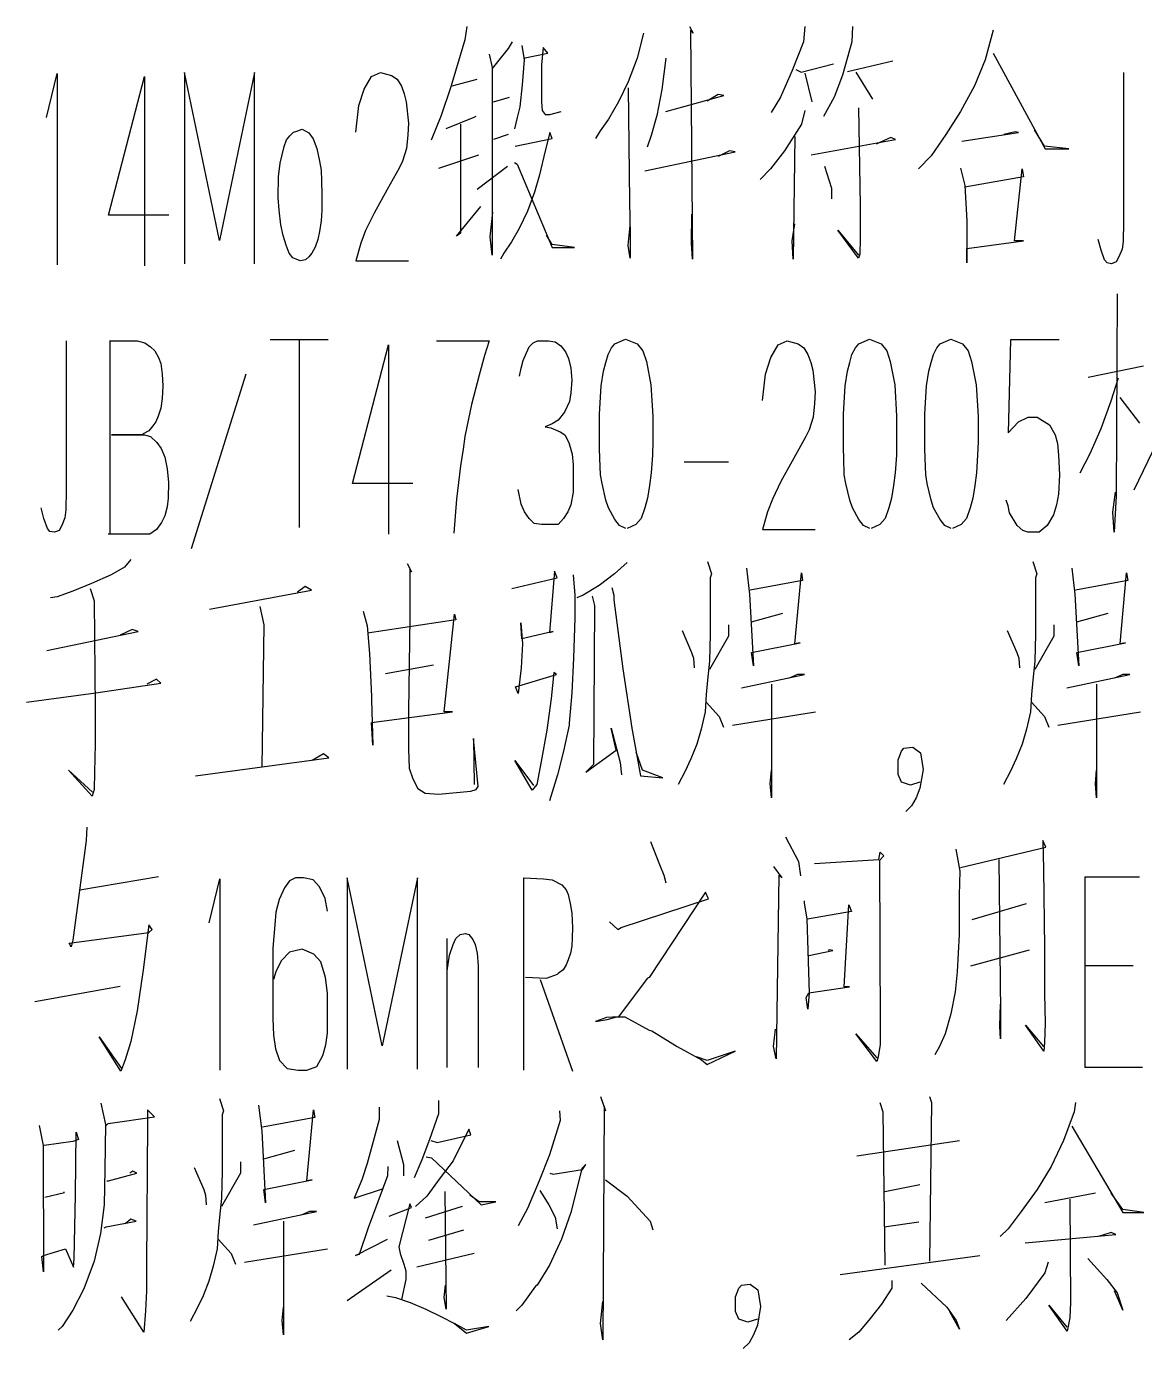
# Model space of a CAD drawing. Extents: x 0 to 2376, y 0 to 3364.
# Drawn here: x 1683.6 to 1775.2, y 3142.1 to 3250.4 of the extents above; entities that cross this region are included whole.
import ezdxf

# ---------------------------------------------------------------- set-up
doc = ezdxf.new("R2010")
doc.units = 0
doc.header["$MEASUREMENT"] = 0
doc.layers.add('6', color=7, linetype='Continuous')
doc.layers.add('8', color=7, linetype='Continuous')

# ---------------------------------------------------------------- blocks, each defined once
blk = doc.blocks.new('BLKENT139')
at = {"layer": '8', "color": 2, "linetype": 'Continuous'}
for p, q in [((1719.66, 3250.4), (1719.5, 3249.3)), ((1737.91, 3250.4), (1738.22, 3249.85)), ((1738.22, 3249.85), (1738.01, 3250.09)), ((1738.01, 3250.09), (1738.17, 3231.34)), ((1747.37, 3250.4), (1747.27, 3249.15)), ((1751.29, 3250.4), (1751.24, 3249.15)), ((1762.8, 3250.09), (1762.17, 3247.66)), ((1719.5, 3249.3), (1718.35, 3245.46)), ((1723.37, 3249.15), (1723.06, 3248.6)), ((1724.16, 3248.83), (1724.37, 3247.66)), ((1734.14, 3249.85), (1733.62, 3247.81)), ((1747.27, 3249.15), (1746.33, 3246.79)), ((1751.24, 3249.15), (1750.46, 3246.4)), ((1721.49, 3248.13), (1721.75, 3247.03)), ((1723.06, 3248.6), (1721.75, 3246.95)), ((1724.31, 3247.81), (1726.3, 3248.21)), ((1725.93, 3248.68), (1725.78, 3247.26)), ((1726.3, 3248.21), (1725.93, 3248.68)), ((1733.62, 3247.81), (1732.89, 3245.85)), ((1735.97, 3247.81), (1735.66, 3245.22)), ((1762.8, 3248.21), (1767.08, 3240.36)), ((1721.75, 3247.03), (1721.75, 3231.66)), ((1724.37, 3247.66), (1724.21, 3245.62)), ((1725.78, 3247.26), (1725.78, 3244.21)), ((1746.33, 3246.79), (1745.39, 3244.6)), ((1746.64, 3246.87), (1747.06, 3246.64)), ((1747.06, 3246.64), (1749.73, 3247.34)), ((1750.88, 3246.72), (1754.59, 3247.58)), ((1762.17, 3247.66), (1761.28, 3245.54)), ((1685.2, 3242.95), (1686.09, 3246.55)), ((1686.09, 3246.55), (1686.09, 3230.87)), ((1690.3, 3234.95), (1693.23, 3246.31)), ((1693.23, 3246.31), (1693.23, 3230.79)), ((1699.4, 3232.87), (1696.52, 3246.63)), ((1696.52, 3246.63), (1696.52, 3230.95)), ((1702.27, 3246.63), (1699.4, 3232.87)), ((1702.27, 3230.95), (1702.27, 3246.63)), ((1711.24, 3245.27), (1711.84, 3246.31)), ((1711.84, 3246.31), (1712.6, 3246.63)), ((1712.6, 3246.63), (1713.49, 3246.39)), ((1713.49, 3246.39), (1713.96, 3246.07)), ((1713.96, 3246.07), (1714.3, 3245.51)), ((1718.46, 3245.54), (1720.5, 3246.09)), ((1724.21, 3245.62), (1724, 3243.81)), ((1732.89, 3245.85), (1732.1, 3244.21)), ((1747.37, 3246.56), (1747.95, 3244.21)), ((1750.46, 3246.4), (1749.78, 3244.6)), ((1751.56, 3246.64), (1752.91, 3244.44)), ((1773.49, 3246.63), (1773.49, 3234.39)), ((1710.82, 3243.91), (1711.24, 3245.27)), ((1714.3, 3245.51), (1714.54, 3244.87)), ((1714.54, 3244.87), (1714.69, 3244.23)), ((1718.35, 3245.46), (1717.57, 3243.11)), ((1721.86, 3244.21), (1723.16, 3244.6)), ((1732.89, 3245.38), (1732.99, 3236.05)), ((1735.66, 3245.22), (1735.24, 3243.11)), ((1735.97, 3243.42), (1740.73, 3244.75)), ((1740.26, 3244.83), (1739.37, 3244.28)), ((1740.73, 3244.75), (1740.26, 3244.83)), ((1745.39, 3244.6), (1744.6, 3243.34)), ((1749.78, 3244.6), (1748.89, 3243.03)), ((1761.28, 3245.54), (1760.13, 3243.42)), ((1710.56, 3241.75), (1710.82, 3243.91)), ((1714.69, 3244.23), (1714.88, 3242.47)), ((1724, 3243.81), (1723.79, 3242.95)), ((1725.78, 3244.21), (1725.83, 3243.5)), ((1725.83, 3243.5), (1726.09, 3243.19)), ((1726.46, 3243.19), (1727.4, 3243.42)), ((1732.1, 3244.21), (1731.27, 3242.79)), ((1747.37, 3243.5), (1747.11, 3242.4)), ((1751.76, 3243.73), (1751.92, 3235.73)), ((1760.13, 3243.42), (1758.93, 3241.54)), ((1714.88, 3242.47), (1714.82, 3241.51)), ((1717.57, 3243.11), (1716.73, 3241.07)), ((1720.23, 3242.95), (1717.93, 3242.01)), ((1719.14, 3242.4), (1719.14, 3233.46)), ((1720.39, 3243.03), (1720.23, 3242.95)), ((1723.79, 3242.95), (1723.58, 3242.01)), ((1726.09, 3243.19), (1726.46, 3243.19)), ((1731.27, 3242.79), (1730.59, 3241.85)), ((1735.24, 3243.11), (1734.77, 3241.46)), ((1747.11, 3242.4), (1745.7, 3240.21)), ((1704.89, 3241.11), (1705.15, 3241.43)), ((1705.15, 3241.43), (1705.46, 3241.75)), ((1705.46, 3241.75), (1705.73, 3241.83)), ((1705.73, 3241.83), (1706.17, 3241.99)), ((1706.17, 3241.99), (1706.72, 3241.67)), ((1706.72, 3241.67), (1707.08, 3241.19)), ((1714.82, 3241.51), (1714.72, 3240.39)), ((1723.06, 3241.54), (1721.86, 3241.15)), ((1726.46, 3241.7), (1726.09, 3240.21)), ((1726.67, 3241.22), (1726.46, 3241.7)), ((1730.59, 3241.85), (1730.22, 3241.22)), ((1734.77, 3241.46), (1734.46, 3240.52)), ((1746.54, 3241.38), (1746.43, 3231.34)), ((1754.43, 3241.3), (1753.23, 3240.75)), ((1754.8, 3241.15), (1754.43, 3241.3)), ((1758.93, 3241.54), (1757.73, 3239.81)), ((1760.24, 3240.99), (1764.89, 3241.7)), ((1764.63, 3241.77), (1763.69, 3241.54)), ((1764.89, 3241.7), (1764.63, 3241.77)), ((1767.03, 3240.6), (1766.2, 3241.93)), ((1704.37, 3239.19), (1704.68, 3240.55)), ((1704.68, 3240.55), (1704.89, 3241.11)), ((1707.08, 3241.19), (1707.37, 3240.39)), ((1707.37, 3240.39), (1707.58, 3239.35)), ((1714.72, 3240.39), (1714.4, 3239.35)), ((1723.63, 3240.6), (1726.67, 3241.22)), ((1726.09, 3240.21), (1725.62, 3238.24)), ((1741.2, 3240.21), (1740.26, 3239.73)), ((1741.67, 3240.13), (1741.2, 3240.21)), ((1745.7, 3240.21), (1744.55, 3238.72)), ((1747.9, 3239.89), (1754.8, 3241.15)), ((1769.02, 3240.36), (1767.03, 3240.6)), ((1767.08, 3240.36), (1769.02, 3240.36)), ((1704.23, 3238.07), (1704.37, 3239.19)), ((1707.58, 3239.35), (1707.71, 3238.63)), ((1714.4, 3239.35), (1714.12, 3238.79)), ((1717.36, 3238.79), (1720.65, 3239.89)), ((1723.58, 3239.26), (1723.79, 3239.11)), ((1723.79, 3239.11), (1726.67, 3232.28)), ((1734.25, 3238.56), (1741.67, 3240.13)), ((1757.73, 3239.81), (1756.68, 3238.72)), ((1704.21, 3236.39), (1704.23, 3238.07)), ((1707.71, 3238.63), (1707.76, 3237.75)), ((1714.12, 3238.79), (1713.12, 3237.03)), ((1720.5, 3237.07), (1723.01, 3238.95)), ((1725.62, 3238.24), (1725.2, 3236.83)), ((1744.55, 3238.72), (1743.71, 3237.85)), ((1748.99, 3238.95), (1749.57, 3237.15)), ((1760.13, 3238.79), (1760.5, 3237.38)), ((1765.31, 3238.09), (1760.5, 3237.22)), ((1764.57, 3232.83), (1765.2, 3238.72)), ((1765.2, 3238.72), (1765.31, 3238.09)), ((1707.76, 3237.75), (1707.79, 3236.63)), ((1713.12, 3237.03), (1712.08, 3235.11)), ((1749.57, 3237.15), (1749.57, 3236.28)), ((1760.5, 3237.38), (1760.65, 3234.48)), ((1704.29, 3235.35), (1704.21, 3236.39)), ((1707.79, 3236.63), (1707.79, 3235.35)), ((1725.2, 3236.83), (1724.63, 3235.26)), ((1732.99, 3236.05), (1733.05, 3233.3)), ((1695.24, 3234.95), (1690.3, 3234.95)), ((1704.42, 3234.15), (1704.29, 3235.35)), ((1707.79, 3235.35), (1707.71, 3234.47)), ((1712.08, 3235.11), (1711.37, 3233.67)), ((1718.82, 3233.22), (1720.81, 3235.66)), ((1721.59, 3233.15), (1721.8, 3235.19)), ((1724.63, 3235.26), (1723.95, 3233.85)), ((1738.07, 3232.68), (1738.12, 3235.03)), ((1751.92, 3235.73), (1751.92, 3232.99)), ((1704.6, 3233.27), (1704.42, 3234.15)), ((1707.71, 3234.47), (1707.58, 3233.59)), ((1711.37, 3233.67), (1710.98, 3232.63)), ((1723.95, 3233.85), (1723.32, 3232.75)), ((1732.89, 3232.44), (1733.05, 3234.09)), ((1746.33, 3232.83), (1746.54, 3234.24)), ((1751.76, 3231.42), (1750.09, 3233.7)), ((1750.09, 3233.7), (1751.76, 3231.66)), ((1760.65, 3234.48), (1760.65, 3231.03)), ((1773.49, 3234.39), (1773.46, 3232.79)), ((1704.84, 3232.47), (1704.6, 3233.27)), ((1707.45, 3232.95), (1707.24, 3232.31)), ((1707.58, 3233.59), (1707.45, 3232.95)), ((1710.98, 3232.63), (1710.56, 3231.19)), ((1719.14, 3233.46), (1718.82, 3233.22)), ((1721.75, 3231.66), (1721.59, 3233.15)), ((1723.32, 3232.75), (1722.69, 3231.81)), ((1726.67, 3232.52), (1726.2, 3233.3)), ((1733.05, 3233.3), (1733.05, 3231.42)), ((1738.17, 3231.34), (1738.07, 3232.68)), ((1746.43, 3231.34), (1746.33, 3232.83)), ((1751.92, 3232.99), (1751.87, 3231.73)), ((1760.65, 3232.21), (1765.31, 3232.83)), ((1765.31, 3232.83), (1764.57, 3232.83)), ((1771.66, 3232.07), (1771.42, 3232.95)), ((1773.46, 3232.79), (1773.39, 3232.15)), ((1705.1, 3231.83), (1704.84, 3232.47)), ((1705.41, 3231.43), (1705.1, 3231.83)), ((1706.72, 3231.51), (1706.43, 3231.27)), ((1706.95, 3231.83), (1706.72, 3231.51)), ((1707.24, 3232.31), (1706.95, 3231.83)), ((1722.69, 3231.81), (1722.43, 3231.34)), ((1728.5, 3232.28), (1726.67, 3232.52)), ((1726.67, 3232.28), (1728.5, 3232.28)), ((1733.05, 3231.42), (1732.89, 3232.44)), ((1751.87, 3231.73), (1751.76, 3231.42)), ((1760.65, 3231.03), (1760.65, 3232.21)), ((1771.95, 3231.27), (1771.66, 3232.07)), ((1773.12, 3231.51), (1772.91, 3231.11)), ((1773.39, 3232.15), (1773.12, 3231.51)), ((1706.01, 3231.19), (1705.41, 3231.43)), ((1706.43, 3231.27), (1706.04, 3231.19)), ((1710.56, 3231.19), (1714.88, 3231.19)), ((1772.16, 3231.03), (1771.95, 3231.27)), ((1772.52, 3230.95), (1772.16, 3231.03)), ((1772.91, 3231.11), (1772.52, 3230.95)), ((1772.99, 3228.48), (1772.89, 3211.93)), ((1686.82, 3224.63), (1686.82, 3212.39)), ((1690.38, 3224.63), (1692.65, 3224.63)), ((1690.43, 3208.79), (1690.43, 3224.63)), ((1692.65, 3224.63), (1693.26, 3224.47)), ((1693.26, 3224.47), (1693.73, 3224.15)), ((1693.73, 3224.15), (1694.09, 3223.83)), ((1708.31, 3224.71), (1703.53, 3224.71)), ((1705.91, 3224.71), (1705.91, 3209.35)), ((1710.3, 3212.95), (1713.23, 3224.31)), ((1713.23, 3224.31), (1713.23, 3208.79)), ((1717.18, 3224.63), (1721.49, 3224.63)), ((1721.49, 3224.63), (1721.12, 3223.43)), ((1724.55, 3223.67), (1724.78, 3224.15)), ((1724.78, 3224.15), (1725.1, 3224.47)), ((1725.1, 3224.47), (1725.46, 3224.63)), ((1725.46, 3224.63), (1726.35, 3224.63)), ((1726.35, 3224.63), (1726.9, 3224.55)), ((1726.9, 3224.55), (1727.37, 3224.23)), ((1727.37, 3224.23), (1727.74, 3223.75)), ((1731.24, 3223.51), (1731.53, 3224.07)), ((1731.53, 3224.07), (1731.79, 3224.39)), ((1731.79, 3224.39), (1732.68, 3224.79)), ((1732.68, 3224.79), (1733.62, 3224.39)), ((1733.62, 3224.39), (1734.09, 3223.83)), ((1744.58, 3223.27), (1745.18, 3224.31)), ((1745.18, 3224.31), (1745.93, 3224.63)), ((1745.93, 3224.63), (1746.82, 3224.39)), ((1746.82, 3224.39), (1747.29, 3224.07)), ((1747.29, 3224.07), (1747.63, 3223.51)), ((1751.24, 3223.51), (1751.53, 3224.07)), ((1751.53, 3224.07), (1751.79, 3224.39)), ((1751.79, 3224.39), (1752.68, 3224.79)), ((1752.68, 3224.79), (1753.62, 3224.39)), ((1753.62, 3224.39), (1754.09, 3223.83)), ((1757.91, 3223.51), (1758.2, 3224.07)), ((1758.2, 3224.07), (1758.46, 3224.39)), ((1758.46, 3224.39), (1759.35, 3224.79)), ((1759.35, 3224.79), (1760.29, 3224.39)), ((1760.29, 3224.39), (1760.76, 3223.83)), ((1764.24, 3224.71), (1764.03, 3217.11)), ((1768.21, 3224.71), (1764.24, 3224.71)), ((1694.09, 3223.83), (1694.38, 3223.27)), ((1694.38, 3223.27), (1694.59, 3222.79)), ((1721.12, 3223.43), (1720.68, 3221.83)), ((1724.13, 3222.39), (1724.29, 3223.03)), ((1724.29, 3223.03), (1724.55, 3223.67)), ((1727.74, 3223.75), (1728, 3223.19)), ((1728, 3223.19), (1728.18, 3222.39)), ((1730.88, 3222.15), (1731.06, 3222.87)), ((1731.06, 3222.87), (1731.24, 3223.51)), ((1734.09, 3223.83), (1734.38, 3222.95)), ((1734.38, 3222.95), (1734.75, 3221.03)), ((1744.16, 3221.91), (1744.58, 3223.27)), ((1747.63, 3223.51), (1747.87, 3222.87)), ((1747.87, 3222.87), (1748.03, 3222.23)), ((1750.88, 3222.15), (1751.06, 3222.87)), ((1751.06, 3222.87), (1751.24, 3223.51)), ((1754.09, 3223.83), (1754.38, 3222.95)), ((1754.38, 3222.95), (1754.74, 3221.03)), ((1757.54, 3222.15), (1757.73, 3222.87)), ((1757.73, 3222.87), (1757.91, 3223.51)), ((1760.76, 3223.83), (1761.05, 3222.95)), ((1761.05, 3222.95), (1761.41, 3221.03)), ((1694.59, 3222.79), (1694.69, 3221.91)), ((1694.69, 3221.91), (1694.75, 3220.95)), ((1701.54, 3221.91), (1697.07, 3207.59)), ((1720.68, 3221.83), (1720.05, 3219.43)), ((1723.97, 3221.75), (1724.13, 3222.39)), ((1728.18, 3222.39), (1728.26, 3221.43)), ((1730.69, 3220.95), (1730.88, 3222.15)), ((1743.9, 3219.75), (1744.16, 3221.91)), ((1748.03, 3222.23), (1748.21, 3220.47)), ((1750.69, 3220.95), (1750.88, 3222.15)), ((1757.36, 3220.95), (1757.54, 3222.15)), ((1770.59, 3221.66), (1775.14, 3222.6)), ((1694.75, 3220.95), (1694.69, 3219.91)), ((1728.26, 3221.43), (1728.18, 3220.39)), ((1730.54, 3218.63), (1730.69, 3220.95)), ((1734.75, 3221.03), (1734.9, 3218.47)), ((1750.54, 3218.63), (1750.69, 3220.95)), ((1754.74, 3221.03), (1754.9, 3218.47)), ((1757.2, 3218.63), (1757.36, 3220.95)), ((1761.41, 3221.03), (1761.57, 3218.47)), ((1773.05, 3221.58), (1772.47, 3219.7)), ((1694.69, 3219.91), (1694.59, 3219.11)), ((1728.08, 3219.67), (1727.66, 3218.79)), ((1728.18, 3220.39), (1728.08, 3219.67)), ((1748.21, 3220.47), (1748.16, 3219.51)), ((1772.47, 3219.7), (1771.63, 3217.42)), ((1773.2, 3220.01), (1774.82, 3217.89)), ((1694.59, 3219.11), (1694.35, 3218.47)), ((1720.05, 3219.43), (1719.66, 3217.59)), ((1727.66, 3218.79), (1727.14, 3218.15)), ((1730.54, 3215.83), (1730.54, 3218.63)), ((1748.16, 3219.51), (1748.05, 3218.39)), ((1750.54, 3215.83), (1750.54, 3218.63)), ((1757.2, 3215.83), (1757.2, 3218.63)), ((1693.91, 3217.67), (1693.6, 3217.27)), ((1694.17, 3217.99), (1693.91, 3217.67)), ((1694.35, 3218.47), (1694.17, 3217.99)), ((1719.66, 3217.59), (1719.5, 3216.79)), ((1726.67, 3217.83), (1726.09, 3217.59)), ((1726.09, 3217.59), (1726.56, 3217.51)), ((1726.56, 3217.51), (1727.32, 3217.19)), ((1727.14, 3218.15), (1726.67, 3217.83)), ((1734.9, 3218.47), (1734.9, 3216.39)), ((1748.05, 3218.39), (1747.74, 3217.35)), ((1754.9, 3218.47), (1754.9, 3216.39)), ((1761.57, 3218.47), (1761.57, 3216.39)), ((1764.03, 3217.11), (1764.89, 3217.99)), ((1764.89, 3217.99), (1765.67, 3218.39)), ((1765.67, 3218.39), (1766.43, 3218.39)), ((1766.43, 3218.39), (1767.42, 3217.75)), ((1767.42, 3217.75), (1767.9, 3216.95)), ((1771.63, 3217.42), (1770.74, 3215.38)), ((1693.05, 3216.95), (1690.54, 3216.95)), ((1690.54, 3216.95), (1693.23, 3216.95)), ((1693.12, 3217.03), (1693.05, 3216.95)), ((1693.6, 3217.27), (1693.12, 3217.03)), ((1693.23, 3216.95), (1693.73, 3216.79)), ((1693.73, 3216.79), (1694.25, 3216.31)), ((1719.5, 3216.79), (1719.37, 3215.75)), ((1727.32, 3217.19), (1727.69, 3216.95)), ((1727.69, 3216.95), (1728.03, 3216.31)), ((1734.9, 3216.39), (1734.88, 3215.27)), ((1747.45, 3216.79), (1746.46, 3215.03)), ((1747.74, 3217.35), (1747.45, 3216.79)), ((1754.9, 3216.39), (1754.88, 3215.27)), ((1761.57, 3216.39), (1761.54, 3215.27)), ((1767.9, 3216.95), (1768.08, 3216.23)), ((1776.6, 3217.11), (1774.35, 3212.4)), ((1694.25, 3216.31), (1694.61, 3215.83)), ((1694.61, 3215.83), (1694.9, 3215.11)), ((1719.37, 3215.75), (1719.14, 3214.39)), ((1728.03, 3216.31), (1728.31, 3215.35)), ((1728.31, 3215.35), (1728.39, 3214.47)), ((1730.56, 3215.03), (1730.54, 3215.83)), ((1734.88, 3215.27), (1734.77, 3213.83)), ((1750.56, 3215.03), (1750.54, 3215.83)), ((1754.88, 3215.27), (1754.77, 3213.83)), ((1757.23, 3215.03), (1757.2, 3215.83)), ((1761.54, 3215.27), (1761.44, 3213.83)), ((1768.08, 3216.23), (1768.18, 3215.27)), ((1768.18, 3215.27), (1768.24, 3213.67)), ((1770.74, 3215.38), (1769.91, 3213.81)), ((1694.9, 3215.11), (1695.11, 3214.15)), ((1719.14, 3214.39), (1718.98, 3213.03)), ((1728.39, 3214.47), (1728.39, 3212.95)), ((1730.61, 3213.67), (1730.56, 3215.03)), ((1741.12, 3214.71), (1737.49, 3214.71)), ((1746.46, 3215.03), (1745.41, 3213.11)), ((1750.61, 3213.67), (1750.56, 3215.03)), ((1757.28, 3213.67), (1757.23, 3215.03)), ((1695.11, 3214.15), (1695.22, 3213.03)), ((1730.75, 3212.95), (1730.61, 3213.67)), ((1734.77, 3213.83), (1734.64, 3212.79)), ((1745.41, 3213.11), (1744.71, 3211.67)), ((1750.74, 3212.95), (1750.61, 3213.67)), ((1754.77, 3213.83), (1754.64, 3212.79)), ((1757.41, 3212.95), (1757.28, 3213.67)), ((1761.44, 3213.83), (1761.31, 3212.79)), ((1768.24, 3213.67), (1768.16, 3212.07)), ((1686.82, 3212.39), (1686.8, 3210.79)), ((1695.22, 3213.03), (1695.19, 3211.75)), ((1715.24, 3212.95), (1710.3, 3212.95)), ((1718.98, 3213.03), (1718.82, 3211.67)), ((1724.13, 3211.27), (1723.87, 3212.47)), ((1728.37, 3212.23), (1728.18, 3211.19)), ((1728.39, 3212.95), (1728.37, 3212.23)), ((1731.06, 3211.59), (1730.75, 3212.95)), ((1734.64, 3212.79), (1734.48, 3211.75)), ((1751.06, 3211.59), (1750.74, 3212.95)), ((1754.64, 3212.79), (1754.48, 3211.75)), ((1757.73, 3211.59), (1757.41, 3212.95)), ((1761.31, 3212.79), (1761.15, 3211.75)), ((1768.16, 3212.07), (1768, 3211.19)), ((1772.63, 3210.6), (1772.84, 3212.24)), ((1684.99, 3210.07), (1684.76, 3210.95)), ((1695.09, 3211.03), (1694.9, 3210.31)), ((1695.19, 3211.75), (1695.09, 3211.03)), ((1718.82, 3211.67), (1718.61, 3208.87)), ((1724.39, 3210.63), (1724.13, 3211.27)), ((1728.18, 3211.19), (1727.95, 3210.63)), ((1731.27, 3210.95), (1731.06, 3211.59)), ((1731.79, 3209.99), (1731.27, 3210.95)), ((1734.27, 3210.95), (1733.96, 3210.07)), ((1734.48, 3211.75), (1734.27, 3210.95)), ((1744.71, 3211.67), (1744.31, 3210.63)), ((1751.27, 3210.95), (1751.06, 3211.59)), ((1751.79, 3209.99), (1751.27, 3210.95)), ((1754.27, 3210.95), (1753.96, 3210.07)), ((1754.48, 3211.75), (1754.27, 3210.95)), ((1757.93, 3210.95), (1757.73, 3211.59)), ((1758.46, 3209.99), (1757.93, 3210.95)), ((1760.94, 3210.95), (1760.63, 3210.07)), ((1761.15, 3211.75), (1760.94, 3210.95)), ((1764.03, 3211.11), (1763.87, 3211.59)), ((1764.16, 3210.55), (1764.03, 3211.11)), ((1768, 3211.19), (1767.76, 3210.39)), ((1772.89, 3211.93), (1772.73, 3208.95)), ((1685.28, 3209.27), (1684.99, 3210.07)), ((1686.72, 3210.15), (1686.46, 3209.51)), ((1686.8, 3210.79), (1686.72, 3210.15)), ((1694.9, 3210.31), (1694.64, 3209.75)), ((1724.78, 3210.07), (1724.39, 3210.63)), ((1725.18, 3209.67), (1724.78, 3210.07)), ((1727.58, 3210.07), (1727.14, 3209.59)), ((1727.95, 3210.63), (1727.58, 3210.07)), ((1732.18, 3209.51), (1731.79, 3209.99)), ((1733.96, 3210.07), (1733.52, 3209.59)), ((1744.31, 3210.63), (1743.9, 3209.19)), ((1752.18, 3209.51), (1751.79, 3209.99)), ((1753.96, 3210.07), (1753.52, 3209.59)), ((1758.85, 3209.51), (1758.46, 3209.99)), ((1760.63, 3210.07), (1760.18, 3209.59)), ((1764.78, 3209.51), (1764.16, 3210.55)), ((1767.76, 3210.39), (1767.24, 3209.51)), ((1772.73, 3208.95), (1772.63, 3210.6)), ((1685.49, 3209.03), (1685.28, 3209.27)), ((1685.86, 3208.95), (1685.49, 3209.03)), ((1686.25, 3209.11), (1685.86, 3208.95)), ((1686.46, 3209.51), (1686.25, 3209.11)), ((1693.67, 3208.79), (1690.27, 3208.79)), ((1694.22, 3209.19), (1693.67, 3208.79)), ((1694.64, 3209.75), (1694.22, 3209.19)), ((1725.78, 3209.59), (1725.18, 3209.67)), ((1727.14, 3209.59), (1725.78, 3209.59)), ((1732.71, 3209.27), (1732.18, 3209.51)), ((1733.52, 3209.59), (1732.81, 3209.27)), ((1743.9, 3209.19), (1748.21, 3209.19)), ((1752.71, 3209.27), (1752.18, 3209.51)), ((1753.52, 3209.59), (1752.81, 3209.27)), ((1759.37, 3209.27), (1758.85, 3209.51)), ((1760.18, 3209.59), (1759.48, 3209.27)), ((1765.25, 3209.11), (1764.78, 3209.51)), ((1765.65, 3208.95), (1765.25, 3209.11)), ((1766.59, 3208.95), (1765.65, 3208.95)), ((1767.24, 3209.51), (1766.59, 3208.95)), ((1692.13, 3206.72), (1691.61, 3206.09)), ((1691.61, 3206.09), (1690.51, 3205.46)), ((1714.77, 3206.4), (1715.14, 3205.7)), ((1715.14, 3205.7), (1714.98, 3205.93)), ((1714.98, 3205.93), (1714.98, 3201.93)), ((1726.85, 3205.77), (1726.43, 3200.75)), ((1727.06, 3205.22), (1726.85, 3205.77)), ((1731.77, 3205.54), (1730.51, 3204.6)), ((1732.81, 3206.48), (1731.77, 3205.54)), ((1739.4, 3206.56), (1739.71, 3205.54)), ((1739.71, 3205.54), (1739.61, 3205.22)), ((1742.59, 3206.01), (1742.85, 3203.89)), ((1746.56, 3199.81), (1747.09, 3205.62)), ((1747.09, 3205.62), (1747.19, 3204.99)), ((1766.07, 3206.56), (1766.38, 3205.54)), ((1766.38, 3205.54), (1766.28, 3205.22)), ((1769.26, 3206.01), (1769.52, 3203.89)), ((1773.23, 3199.81), (1773.75, 3205.62)), ((1773.75, 3205.62), (1773.86, 3204.99)), ((1688.89, 3204.75), (1687.37, 3204.13)), ((1690.51, 3205.46), (1688.89, 3204.75)), ((1706.41, 3204.52), (1705.78, 3204.05)), ((1706.93, 3204.21), (1706.41, 3204.52)), ((1723.35, 3204.36), (1727.06, 3205.22)), ((1728.37, 3205.46), (1728.52, 3203.81)), ((1730.51, 3204.6), (1729.2, 3203.81)), ((1731.56, 3204.44), (1731.71, 3203.81)), ((1739.61, 3205.22), (1739.61, 3200.6)), ((1747.19, 3204.99), (1742.9, 3204.21)), ((1766.28, 3205.22), (1766.28, 3200.6)), ((1773.86, 3204.99), (1769.57, 3204.21)), ((1686.07, 3203.66), (1685.54, 3203.58)), ((1687.37, 3204.13), (1686.07, 3203.66)), ((1688.78, 3204.36), (1689.1, 3203.34)), ((1689.1, 3203.34), (1689.2, 3194.48)), ((1698.56, 3202.64), (1706.93, 3204.21)), ((1728.52, 3203.81), (1728.52, 3201.93)), ((1729.2, 3203.81), (1728.68, 3203.58)), ((1729.94, 3203.73), (1730.14, 3202.95)), ((1731.71, 3203.81), (1731.71, 3203.42)), ((1731.71, 3203.42), (1732.44, 3197.77)), ((1742.85, 3203.89), (1743.16, 3198.01)), ((1769.52, 3203.89), (1769.83, 3198.01)), ((1702.69, 3202.87), (1703.01, 3201.38)), ((1711.16, 3202.48), (1711.48, 3201.3)), ((1717.8, 3194.24), (1718.64, 3202.24)), ((1718.64, 3202.24), (1718.75, 3201.77)), ((1730.14, 3202.95), (1730.04, 3189.93)), ((1743.01, 3201.62), (1745.57, 3202.32)), ((1769.67, 3201.62), (1772.24, 3202.32)), ((1703.01, 3201.38), (1702.85, 3189.7)), ((1711.48, 3201.3), (1711.69, 3199.03)), ((1718.75, 3201.77), (1711.53, 3200.68)), ((1714.98, 3201.93), (1714.88, 3194.32)), ((1724.18, 3200.21), (1724.08, 3201.54)), ((1724.08, 3201.54), (1724.24, 3199.81)), ((1728.52, 3201.93), (1728.42, 3198.64)), ((1741.12, 3201.38), (1741.12, 3200.44)), ((1767.79, 3201.38), (1767.79, 3200.44)), ((1685.23, 3199.26), (1692.71, 3200.83)), ((1692.24, 3200.99), (1691.24, 3200.52)), ((1692.71, 3200.83), (1692.24, 3200.99)), ((1726.75, 3200.83), (1724.18, 3200.21)), ((1726.43, 3200.75), (1726.75, 3200.83)), ((1737.31, 3200.91), (1738.09, 3199.11)), ((1739.61, 3200.6), (1739.56, 3198.4)), ((1741.12, 3200.44), (1739.56, 3197.7)), ((1763.97, 3200.91), (1764.76, 3199.11)), ((1766.28, 3200.6), (1766.22, 3198.4)), ((1767.79, 3200.44), (1766.22, 3197.7)), ((1711.69, 3199.03), (1711.84, 3195.5)), ((1724.24, 3199.81), (1724.13, 3197.85)), ((1738.09, 3199.11), (1738.25, 3198.64)), ((1743.01, 3199.11), (1746.98, 3199.89)), ((1743.16, 3198.01), (1743.01, 3199.11)), ((1746.98, 3199.89), (1746.56, 3199.81)), ((1764.76, 3199.11), (1764.92, 3198.64)), ((1769.67, 3199.11), (1773.65, 3199.89)), ((1769.83, 3198.01), (1769.67, 3199.11)), ((1773.65, 3199.89), (1773.23, 3199.81)), ((1712.99, 3197.38), (1716.92, 3198.09)), ((1728.42, 3198.64), (1728.26, 3195.81)), ((1738.25, 3198.64), (1738.3, 3197.85)), ((1739.56, 3198.4), (1739.4, 3196.83)), ((1764.92, 3198.64), (1764.97, 3197.85)), ((1766.22, 3198.4), (1766.07, 3196.83)), ((1694.22, 3196.91), (1693.44, 3196.52)), ((1694.59, 3196.6), (1694.22, 3196.91)), ((1723.66, 3196.28), (1727.01, 3197.3)), ((1724.13, 3197.85), (1723.87, 3195.73)), ((1726.8, 3197.46), (1726.59, 3195.34)), ((1727.01, 3197.3), (1726.8, 3197.46)), ((1732.44, 3197.77), (1733.18, 3192.91)), ((1739.4, 3196.83), (1739.29, 3195.66)), ((1742.17, 3196.21), (1747.35, 3197.3)), ((1746.77, 3197.3), (1746.09, 3196.99)), ((1747.35, 3197.3), (1746.77, 3197.3)), ((1766.07, 3196.83), (1765.96, 3195.66)), ((1768.84, 3196.21), (1774.01, 3197.3)), ((1773.44, 3197.3), (1772.76, 3196.99)), ((1774.01, 3197.3), (1773.44, 3197.3)), ((1683.56, 3195.03), (1689.26, 3195.81)), ((1689.26, 3195.81), (1694.59, 3196.6)), ((1723.87, 3195.73), (1723.66, 3196.28)), ((1728.26, 3195.81), (1728.05, 3193.3)), ((1744.63, 3196.52), (1744.63, 3187.19)), ((1771.29, 3196.52), (1771.29, 3187.19)), ((1711.84, 3195.5), (1711.84, 3195.19)), ((1711.84, 3195.19), (1711.95, 3191.5)), ((1726.59, 3195.34), (1726.22, 3192.75)), ((1739.29, 3195.66), (1739.19, 3194.24)), ((1739.29, 3195.03), (1740.34, 3193.85)), ((1765.96, 3195.66), (1765.86, 3194.24)), ((1765.96, 3195.03), (1767.01, 3193.85)), ((1689.2, 3194.48), (1689.2, 3191.58)), ((1711.84, 3193.38), (1718.48, 3194.24)), ((1714.88, 3194.32), (1714.88, 3191.19)), ((1718.48, 3194.24), (1717.8, 3194.24)), ((1739.19, 3194.24), (1738.88, 3192.83)), ((1740.34, 3193.85), (1740.71, 3192.99)), ((1741.44, 3193.15), (1748.24, 3194.24)), ((1765.86, 3194.24), (1765.54, 3192.83)), ((1767.01, 3193.85), (1767.37, 3192.99)), ((1768.11, 3193.15), (1774.9, 3194.24)), ((1711.95, 3191.5), (1711.84, 3193.38)), ((1726.22, 3192.75), (1725.75, 3190.17)), ((1728.05, 3193.15), (1727.58, 3191.03)), ((1728.05, 3193.3), (1728.05, 3193.15)), ((1731.92, 3191.11), (1731.5, 3192.91)), ((1731.5, 3192.91), (1732.24, 3190.09)), ((1733.18, 3192.91), (1733.91, 3188.99)), ((1738.88, 3192.83), (1738.51, 3191.58)), ((1765.54, 3192.83), (1765.18, 3191.58)), ((1689.2, 3191.58), (1689.15, 3189.3)), ((1720.58, 3188.13), (1720.21, 3192.05)), ((1720.21, 3192.05), (1720.26, 3188.28)), ((1738.51, 3191.58), (1738.04, 3190.4)), ((1765.18, 3191.58), (1764.71, 3190.4)), ((1697.41, 3188.99), (1708.34, 3190.48)), ((1707.92, 3190.79), (1706.98, 3190.24)), ((1708.34, 3190.48), (1707.92, 3190.79)), ((1714.88, 3191.19), (1714.93, 3189.62)), ((1727.58, 3191.03), (1727.11, 3189.07)), ((1729.41, 3189.3), (1731.92, 3191.11)), ((1734.07, 3189.46), (1733.54, 3190.95)), ((1738.04, 3190.4), (1737.57, 3189.38)), ((1755.03, 3190.31), (1755.29, 3191.03)), ((1755.29, 3191.03), (1755.5, 3191.27)), ((1755.5, 3191.27), (1756.24, 3191.35)), ((1756.24, 3191.35), (1756.86, 3190.87)), ((1756.86, 3190.87), (1757.07, 3189.51)), ((1764.71, 3190.4), (1764.24, 3189.38)), ((1688.94, 3187.34), (1687.01, 3189.46)), ((1687.01, 3189.46), (1688.99, 3187.66)), ((1689.15, 3189.3), (1689.1, 3187.89)), ((1714.93, 3189.62), (1715.24, 3188.75)), ((1725.02, 3187.81), (1723.61, 3190.24)), ((1723.61, 3190.24), (1725.12, 3188.21)), ((1725.75, 3190.17), (1725.39, 3188.28)), ((1730.04, 3189.93), (1729.41, 3189.3)), ((1732.24, 3190.09), (1732.34, 3189.07)), ((1735.74, 3188.83), (1734.07, 3189.46)), ((1737.57, 3189.38), (1736.99, 3188.28)), ((1744.52, 3188.36), (1744.63, 3189.46)), ((1755.03, 3189.11), (1755.03, 3190.31)), ((1757.07, 3189.51), (1756.81, 3187.99)), ((1764.24, 3189.38), (1763.66, 3188.28)), ((1771.19, 3188.36), (1771.29, 3189.46)), ((1715.24, 3188.75), (1715.66, 3187.97)), ((1725.39, 3188.28), (1725.02, 3187.81)), ((1727.11, 3189.07), (1726.43, 3186.95)), ((1733.91, 3188.99), (1735.74, 3188.83)), ((1744.63, 3187.19), (1744.52, 3188.36)), ((1755.29, 3188.47), (1755.03, 3189.11)), ((1756.03, 3188.23), (1755.29, 3188.47)), ((1756.81, 3188.47), (1756.03, 3188.23)), ((1771.29, 3187.19), (1771.19, 3188.36)), ((1689.1, 3187.89), (1688.94, 3187.34)), ((1715.66, 3187.97), (1716.24, 3187.58)), ((1716.24, 3187.58), (1717.33, 3187.5)), ((1717.33, 3187.5), (1720, 3187.73)), ((1720, 3187.73), (1720.42, 3187.89)), ((1720.42, 3187.89), (1720.58, 3188.13)), ((1756.5, 3187.19), (1756.13, 3186.55)), ((1756.81, 3187.99), (1756.5, 3187.19)), ((1756.13, 3186.55), (1755.66, 3186.07)), ((1688.52, 3184.79), (1688.47, 3183.7)), ((1745.8, 3184.01), (1746.85, 3181.97)), ((1688.47, 3183.7), (1687.37, 3175.54)), ((1734.72, 3183.62), (1735.45, 3181.73)), ((1753.44, 3182.13), (1753.54, 3182.75)), ((1753.54, 3182.75), (1753.86, 3182.44)), ((1759.76, 3182.99), (1760.08, 3181.19)), ((1760.13, 3181.5), (1767.14, 3183.15)), ((1767.14, 3183.15), (1766.88, 3183.7)), ((1766.88, 3183.7), (1766.93, 3181.34)), ((1735.45, 3181.73), (1735.82, 3180.87)), ((1746.85, 3181.97), (1747.01, 3180.79)), ((1748.16, 3181.81), (1753.44, 3182.13)), ((1753.86, 3182.44), (1753.49, 3182.05)), ((1753.49, 3182.05), (1753.54, 3168.32)), ((1763.27, 3182.13), (1763.42, 3169.66)), ((1694.38, 3180.72), (1687.95, 3179.62)), ((1705.62, 3180.63), (1705.12, 3180.39)), ((1706.27, 3180.63), (1705.62, 3180.63)), ((1707.06, 3180.47), (1706.27, 3180.63)), ((1712.73, 3166.87), (1709.86, 3180.63)), ((1709.86, 3180.63), (1709.86, 3164.95)), ((1715.61, 3180.63), (1712.73, 3166.87)), ((1715.61, 3164.95), (1715.61, 3180.63)), ((1724.34, 3164.87), (1724.34, 3180.63)), ((1724.34, 3180.63), (1725.96, 3180.55)), ((1735.82, 3180.87), (1735.97, 3180.24)), ((1744.81, 3181.58), (1745.49, 3180.64)), ((1745.23, 3180.87), (1745.02, 3165.81)), ((1745.49, 3180.64), (1745.23, 3180.87)), ((1760.08, 3181.19), (1760.03, 3179.22)), ((1766.93, 3181.34), (1767.03, 3174.91)), ((1770.33, 3180.71), (1774.82, 3180.71)), ((1770.35, 3165.11), (1770.35, 3180.71)), ((1698.54, 3176.95), (1699.42, 3180.55)), ((1699.42, 3180.55), (1699.42, 3164.87)), ((1704.71, 3179.83), (1704.29, 3178.87)), ((1705.12, 3180.39), (1704.71, 3179.83)), ((1707.58, 3179.91), (1707.06, 3180.47)), ((1708.05, 3178.95), (1707.58, 3179.91)), ((1725.96, 3180.55), (1726.67, 3180.47)), ((1726.67, 3180.47), (1727.45, 3180.07)), ((1727.45, 3180.07), (1727.82, 3179.67)), ((1727.82, 3179.67), (1727.97, 3179.27)), ((1704.29, 3178.87), (1704, 3177.83)), ((1708.24, 3177.91), (1708.05, 3178.95)), ((1727.97, 3179.27), (1728.13, 3178.55)), ((1728.13, 3178.55), (1728.26, 3177.75)), ((1732.31, 3176.56), (1739.48, 3178.91)), ((1739.22, 3179.46), (1734.61, 3172.48)), ((1739.48, 3178.91), (1739.22, 3179.46)), ((1747.32, 3178.75), (1747.32, 3178.6)), ((1747.32, 3178.6), (1747.53, 3177.26)), ((1750.61, 3171.7), (1750.98, 3178.44)), ((1750.98, 3178.44), (1751.19, 3177.89)), ((1760.03, 3179.22), (1760.03, 3176.01)), ((1765.52, 3178.52), (1761.07, 3177.19)), ((1704, 3177.83), (1703.92, 3176.79)), ((1728.26, 3177.75), (1728.34, 3176.55)), ((1751.19, 3177.89), (1747.58, 3177.26)), ((1693.59, 3176.79), (1693.12, 3173.11)), ((1693.86, 3176.4), (1693.59, 3176.79)), ((1693.59, 3176.17), (1693.86, 3176.4)), ((1703.92, 3176.79), (1703.76, 3174.87)), ((1728.34, 3176.55), (1728.31, 3175.75)), ((1731.37, 3177.03), (1732.05, 3176.4)), ((1732.05, 3176.4), (1732.31, 3176.56)), ((1747.53, 3177.26), (1747.74, 3171.22)), ((1687.06, 3175.3), (1693.59, 3176.17)), ((1687.22, 3174.99), (1687.06, 3175.3)), ((1687.37, 3175.54), (1687.22, 3174.99)), ((1718.04, 3165.11), (1718.04, 3175.67)), ((1718.25, 3174.31), (1718.54, 3175.19)), ((1718.54, 3175.19), (1718.77, 3175.67)), ((1718.77, 3175.67), (1719.11, 3175.99)), ((1719.11, 3175.99), (1719.56, 3176.07)), ((1719.56, 3176.07), (1719.84, 3175.99)), ((1719.84, 3175.99), (1720.16, 3175.59)), ((1720.16, 3175.59), (1720.34, 3175.19)), ((1720.34, 3175.19), (1720.52, 3174.47)), ((1728.31, 3175.75), (1728.26, 3175.03)), ((1760.03, 3176.01), (1759.87, 3172.95)), ((1703.76, 3174.87), (1703.76, 3169.11)), ((1705.12, 3174.55), (1704.44, 3173.83)), ((1706.17, 3174.79), (1705.12, 3174.55)), ((1707.11, 3174.39), (1706.17, 3174.79)), ((1707.69, 3173.75), (1707.11, 3174.39)), ((1718.04, 3173.03), (1718.25, 3174.31)), ((1720.52, 3174.47), (1720.6, 3173.43)), ((1728.16, 3174.47), (1727.97, 3173.91)), ((1728.26, 3175.03), (1728.16, 3174.47)), ((1747.69, 3174.28), (1749.67, 3174.68)), ((1749.41, 3174.75), (1749.25, 3174.68)), ((1749.67, 3174.68), (1749.41, 3174.75)), ((1760.97, 3173.42), (1765.78, 3174.75)), ((1767.03, 3174.91), (1767.03, 3171.54)), ((1693.12, 3173.11), (1692.65, 3169.73)), ((1704.44, 3173.83), (1704, 3172.95)), ((1708.08, 3172.47), (1707.69, 3173.75)), ((1720.6, 3173.43), (1720.6, 3165.11)), ((1727.56, 3173.11), (1727.16, 3172.79)), ((1727.82, 3173.51), (1727.56, 3173.11)), ((1727.97, 3173.91), (1727.82, 3173.51)), ((1774.3, 3173.43), (1770.38, 3173.43)), ((1704, 3172.95), (1703.82, 3172.31)), ((1708.24, 3171.19), (1708.08, 3172.47)), ((1726.17, 3172.39), (1724.47, 3172.47)), ((1725.67, 3172.31), (1728.34, 3164.79)), ((1727.06, 3172.71), (1726.17, 3172.39)), ((1727.16, 3172.79), (1727.06, 3172.71)), ((1734.46, 3172.4), (1732.1, 3169.26)), ((1734.61, 3172.48), (1734.46, 3172.4)), ((1759.87, 3172.95), (1759.71, 3171.3)), ((1684.24, 3170.52), (1691.24, 3171.77)), ((1708.24, 3169.03), (1708.24, 3171.19)), ((1747.48, 3170.83), (1747.69, 3171.22)), ((1747.63, 3169.89), (1747.48, 3170.83)), ((1747.74, 3171.22), (1747.63, 3169.89)), ((1747.69, 3171.22), (1751.03, 3171.7)), ((1751.03, 3171.7), (1750.61, 3171.7)), ((1759.71, 3171.3), (1759.35, 3169.5)), ((1767.03, 3171.54), (1767.03, 3171.15)), ((1767.03, 3171.15), (1767.08, 3168.72)), ((1763.37, 3168.48), (1763.42, 3170.28)), ((1692.65, 3169.73), (1692.13, 3167.22)), ((1703.76, 3169.11), (1703.82, 3167.75)), ((1708.24, 3167.91), (1708.24, 3169.03)), ((1731.11, 3169.19), (1730.22, 3168.87)), ((1730.22, 3168.87), (1731.16, 3169.03)), ((1732.1, 3169.26), (1731.11, 3169.19)), ((1731.16, 3169.03), (1731.95, 3169.26)), ((1731.95, 3169.26), (1732.63, 3169.26)), ((1732.63, 3169.26), (1734.61, 3168.17)), ((1759.35, 3169.5), (1758.88, 3167.85)), ((1763.42, 3169.66), (1763.42, 3167.46)), ((1767.08, 3168.72), (1767.03, 3167.15)), ((1691.29, 3164.79), (1689.52, 3167.62)), ((1689.52, 3167.62), (1691.35, 3165.03)), ((1703.82, 3167.75), (1703.97, 3166.63)), ((1708.1, 3166.95), (1708.24, 3167.91)), ((1734.61, 3168.17), (1734.82, 3168.09)), ((1734.82, 3168.09), (1736.91, 3166.83)), ((1744.81, 3166.83), (1744.97, 3168.24)), ((1753.28, 3165.58), (1751.56, 3167.85)), ((1751.56, 3167.85), (1753.28, 3165.89)), ((1753.54, 3168.32), (1753.54, 3166.99)), ((1758.88, 3167.85), (1758.41, 3166.83)), ((1763.42, 3167.46), (1763.37, 3168.48)), ((1766.98, 3166.44), (1765.46, 3168.56)), ((1765.46, 3168.56), (1766.93, 3166.83)), ((1692.13, 3167.22), (1691.66, 3165.73)), ((1703.97, 3166.63), (1704.31, 3165.67)), ((1707.87, 3166.07), (1708.1, 3166.95)), ((1736.91, 3166.83), (1738.9, 3165.73)), ((1745.02, 3165.81), (1744.81, 3166.83)), ((1753.54, 3166.99), (1753.39, 3165.97)), ((1758.41, 3166.83), (1758.04, 3166.13)), ((1767.03, 3167.15), (1766.98, 3166.44)), ((1691.66, 3165.73), (1691.29, 3164.79)), ((1704.31, 3165.67), (1704.94, 3165.03)), ((1707.37, 3165.19), (1707.87, 3166.07)), ((1739.37, 3165.66), (1738.48, 3165.97)), ((1738.9, 3165.73), (1739.37, 3165.34)), ((1739.37, 3165.34), (1741.67, 3166.44)), ((1741.67, 3166.44), (1739.37, 3165.66)), ((1753.39, 3165.97), (1753.28, 3165.58)), ((1704.94, 3165.03), (1705.83, 3164.87)), ((1705.83, 3164.87), (1706.54, 3164.87)), ((1706.54, 3164.87), (1707.37, 3165.19)), ((1775.06, 3165.11), (1770.33, 3165.11)), ((1689.67, 3162.17), (1690.04, 3160.44)), ((1699.4, 3162.56), (1699.71, 3161.54)), ((1717.33, 3162.4), (1717.33, 3161.3)), ((1730.61, 3162.72), (1731.03, 3161.54)), ((1753.52, 3162.24), (1753.78, 3161.46)), ((1757.6, 3162.72), (1757.75, 3162.24)), ((1757.75, 3162.24), (1757.6, 3149.22)), ((1769.57, 3162.24), (1769.46, 3161.46)), ((1690.25, 3160.52), (1694.07, 3161.07)), ((1694.07, 3161.07), (1693.49, 3161.62)), ((1693.49, 3161.62), (1693.49, 3160.6)), ((1699.71, 3161.54), (1699.61, 3161.22)), ((1699.61, 3161.22), (1699.61, 3156.6)), ((1702.59, 3162.01), (1702.85, 3159.89)), ((1706.56, 3155.81), (1707.09, 3161.62)), ((1707.09, 3161.62), (1707.19, 3160.99)), ((1712.47, 3161.85), (1712.47, 3160.83)), ((1717.33, 3161.3), (1716.6, 3159.19)), ((1727.27, 3161.54), (1727.32, 3160.75)), ((1730.93, 3161.93), (1730.82, 3142.79)), ((1731.03, 3161.54), (1730.93, 3161.93)), ((1753.78, 3161.46), (1753.94, 3148.91)), ((1769.46, 3161.46), (1768.58, 3159.11)), ((1684.6, 3160.36), (1684.92, 3158.72)), ((1690.04, 3160.44), (1689.99, 3156.75)), ((1690.09, 3160.36), (1690.25, 3160.52)), ((1693.49, 3160.6), (1693.39, 3148.91)), ((1707.19, 3160.99), (1702.9, 3160.21)), ((1712.47, 3160.83), (1711.48, 3157.22)), ((1719.84, 3160.05), (1718.54, 3157.46)), ((1720, 3159.58), (1719.84, 3160.05)), ((1727.32, 3160.75), (1726.43, 3157.93)), ((1769.26, 3160.28), (1773.44, 3153.22)), ((1687.37, 3159.03), (1685.02, 3158.72)), ((1687.84, 3159.19), (1687.37, 3159.03)), ((1687.58, 3154.64), (1687.63, 3159.81)), ((1687.63, 3159.81), (1687.84, 3159.19)), ((1702.85, 3159.89), (1703.16, 3154.01)), ((1713.94, 3159.11), (1714.46, 3157.15)), ((1716.6, 3159.19), (1715.97, 3157.54)), ((1716.71, 3159.11), (1717.23, 3158.95)), ((1717.23, 3158.95), (1720, 3159.58)), ((1751.63, 3157.85), (1760.05, 3159.11)), ((1768.58, 3159.11), (1767.58, 3156.99)), ((1684.92, 3158.72), (1684.97, 3148.36)), ((1703.01, 3157.62), (1705.57, 3158.32)), ((1726.43, 3157.93), (1725.6, 3155.81)), ((1689.99, 3156.75), (1689.93, 3153.85)), ((1697.31, 3156.91), (1698.09, 3155.11)), ((1701.12, 3157.38), (1701.12, 3156.44)), ((1711.48, 3157.22), (1711.06, 3155.89)), ((1713.2, 3156.99), (1713.15, 3156.21)), ((1714.46, 3157.15), (1714.46, 3156.21)), ((1715.97, 3157.54), (1715.35, 3156.05)), ((1716.34, 3157.77), (1716.76, 3157.7)), ((1716.76, 3157.7), (1720.84, 3153.85)), ((1718.54, 3157.46), (1717.49, 3156.05)), ((1726.75, 3156.36), (1729.15, 3156.75)), ((1729.1, 3156.83), (1728.21, 3153.3)), ((1729.41, 3157.15), (1729.1, 3156.83)), ((1729.15, 3156.75), (1729.41, 3157.15)), ((1767.58, 3156.99), (1766.43, 3155.11)), ((1690.14, 3155.81), (1690.3, 3155.81)), ((1690.3, 3155.81), (1692.6, 3156.44)), ((1692.29, 3156.6), (1692.03, 3156.44)), ((1692.6, 3156.44), (1692.29, 3156.6)), ((1699.61, 3156.6), (1699.56, 3154.4)), ((1701.12, 3156.44), (1699.56, 3153.7)), ((1703.01, 3155.11), (1706.98, 3155.89)), ((1706.98, 3155.89), (1706.56, 3155.81)), ((1711.06, 3155.89), (1710.43, 3154.4)), ((1713.15, 3156.21), (1711.58, 3151.97)), ((1717.49, 3156.05), (1716.39, 3154.56)), ((1725.6, 3155.81), (1724.65, 3153.54)), ((1726.48, 3156.44), (1726.75, 3156.36)), ((1731.03, 3155.89), (1732.81, 3154.56)), ((1685.07, 3154.48), (1686.69, 3154.87)), ((1686.69, 3154.87), (1686.59, 3154.87)), ((1687.48, 3149.46), (1687.58, 3154.64)), ((1698.09, 3155.11), (1698.25, 3154.64)), ((1698.25, 3154.64), (1698.3, 3153.85)), ((1703.16, 3154.01), (1703.01, 3155.11)), ((1710.43, 3154.4), (1712.84, 3155.19)), ((1717.86, 3154.95), (1717.96, 3145.3)), ((1720.68, 3154.09), (1719.9, 3154.64)), ((1725.65, 3155.03), (1726.38, 3153.85)), ((1753.94, 3154.95), (1756.81, 3155.5)), ((1766.43, 3155.11), (1765.12, 3153.3)), ((1771.19, 3154.79), (1767.06, 3154.01)), ((1773.44, 3153.46), (1772.5, 3154.79)), ((1689.93, 3153.85), (1689.62, 3151.5)), ((1699.56, 3154.4), (1699.4, 3152.83)), ((1713.31, 3152.91), (1715.14, 3153.62)), ((1714.98, 3153.93), (1714.09, 3150.4)), ((1715.14, 3153.62), (1714.98, 3153.93)), ((1716.39, 3154.56), (1715.45, 3153.7)), ((1719.27, 3153.7), (1716.24, 3152.75)), ((1722.04, 3154.09), (1720.68, 3154.09)), ((1720.84, 3153.85), (1722.04, 3154.09)), ((1724.65, 3153.54), (1723.87, 3152.13)), ((1726.38, 3153.85), (1726.9, 3152.83)), ((1732.81, 3154.56), (1734.69, 3152.52)), ((1769.1, 3154.32), (1769.15, 3145.85)), ((1690.09, 3152.05), (1692.55, 3152.52)), ((1692.13, 3152.68), (1691.66, 3152.28)), ((1692.55, 3152.52), (1692.13, 3152.68)), ((1699.4, 3152.83), (1699.29, 3151.66)), ((1702.17, 3152.21), (1707.35, 3153.3)), ((1704.63, 3152.52), (1704.63, 3143.19)), ((1706.77, 3153.3), (1706.09, 3152.99)), ((1707.35, 3153.3), (1706.77, 3153.3)), ((1726.9, 3152.83), (1727.06, 3151.89)), ((1728.21, 3153.3), (1727.43, 3151.03)), ((1734.69, 3152.52), (1734.9, 3151.81)), ((1753.88, 3152.05), (1756.71, 3152.44)), ((1765.12, 3153.3), (1764.03, 3151.89)), ((1775.16, 3153.22), (1773.44, 3153.46)), ((1773.44, 3153.22), (1775.16, 3153.22)), ((1689.62, 3151.5), (1689.1, 3149.22)), ((1689.93, 3151.97), (1690.09, 3152.05)), ((1699.29, 3151.66), (1699.19, 3150.24)), ((1711.58, 3151.97), (1710.85, 3149.77)), ((1716.55, 3150.95), (1719.43, 3151.81)), ((1764.03, 3151.89), (1763.4, 3151.26)), ((1765.44, 3150.72), (1772.86, 3151.42)), ((1772.5, 3151.58), (1771.45, 3151.26)), ((1772.86, 3151.42), (1772.5, 3151.58)), ((1684.97, 3149.7), (1686.75, 3150.24)), ((1686.75, 3150.24), (1687.43, 3148.75)), ((1699.19, 3150.24), (1698.88, 3148.83)), ((1699.29, 3151.03), (1700.34, 3149.85)), ((1701.44, 3149.15), (1708.24, 3150.24)), ((1710.54, 3149.7), (1713.15, 3151.03)), ((1714.09, 3150.4), (1714.2, 3149.85)), ((1727.43, 3151.03), (1726.43, 3148.91)), ((1684.81, 3149.62), (1684.97, 3149.7)), ((1684.97, 3148.36), (1684.81, 3149.62)), ((1687.43, 3148.75), (1687.48, 3149.46)), ((1689.1, 3149.22), (1688.26, 3146.95)), ((1700.34, 3149.85), (1700.71, 3148.99)), ((1710.85, 3149.77), (1710.54, 3149.7)), ((1714.2, 3149.85), (1714.51, 3148.99)), ((1720.26, 3149.85), (1715.56, 3148.75)), ((1750.28, 3148.13), (1761.73, 3149.7)), ((1770.56, 3149.46), (1772.13, 3147.73)), ((1693.39, 3148.91), (1693.39, 3146.79)), ((1698.88, 3148.83), (1698.51, 3147.58)), ((1709.86, 3146.01), (1713.46, 3148.52)), ((1714.51, 3148.99), (1714.67, 3148.44)), ((1714.67, 3148.44), (1714.67, 3147.73)), ((1726.43, 3148.91), (1725.44, 3147.26)), ((1767.06, 3148.28), (1765.49, 3146.17)), ((1767.32, 3149.15), (1767.06, 3148.28)), ((1698.51, 3147.58), (1698.04, 3146.4)), ((1714.67, 3147.73), (1714.3, 3146.09)), ((1717.8, 3146.24), (1717.91, 3147.26)), ((1725.28, 3147.19), (1724.18, 3145.62)), ((1725.44, 3147.26), (1725.28, 3147.19)), ((1741.7, 3146.31), (1741.96, 3147.03)), ((1741.96, 3147.03), (1742.17, 3147.27)), ((1742.17, 3147.27), (1742.9, 3147.35)), ((1742.9, 3147.35), (1743.53, 3146.87)), ((1754.51, 3147.03), (1753.67, 3145.7)), ((1754.51, 3147.66), (1754.51, 3147.03)), ((1756.92, 3147.42), (1759.01, 3145.46)), ((1772.13, 3147.73), (1772.97, 3146.64)), ((1688.26, 3146.95), (1687.37, 3145.22)), ((1693.18, 3143.42), (1691.35, 3146.32)), ((1693.39, 3146.79), (1693.33, 3145.15)), ((1698.04, 3146.4), (1697.57, 3145.38)), ((1713.1, 3146.4), (1713.83, 3146.24)), ((1713.83, 3146.24), (1715.03, 3145.85)), ((1717.96, 3145.3), (1717.8, 3146.24)), ((1730.61, 3144.13), (1730.82, 3145.93)), ((1741.7, 3145.11), (1741.7, 3146.31)), ((1743.53, 3146.87), (1743.74, 3145.51)), ((1765.49, 3146.17), (1763.87, 3144.36)), ((1773.44, 3145.22), (1772.76, 3146.79)), ((1772.97, 3146.64), (1773.44, 3145.22)), ((1687.37, 3145.22), (1686.48, 3143.89)), ((1693.33, 3145.15), (1693.18, 3143.42)), ((1697.57, 3145.38), (1696.99, 3144.28)), ((1704.52, 3144.36), (1704.63, 3145.46)), ((1715.03, 3145.85), (1716.29, 3145.3)), ((1716.29, 3145.3), (1717.6, 3144.68)), ((1724.18, 3145.62), (1723.71, 3145.15)), ((1741.96, 3144.47), (1741.7, 3145.11)), ((1743.74, 3145.51), (1743.48, 3143.99)), ((1753.67, 3145.7), (1752.73, 3144.52)), ((1759.01, 3145.46), (1759.79, 3144.36)), ((1760.05, 3143.66), (1759.27, 3145.07)), ((1768.89, 3143.5), (1767.37, 3145.62)), ((1767.37, 3145.62), (1768.84, 3143.81)), ((1769.15, 3145.85), (1769.1, 3144.6)), ((1686.48, 3143.89), (1686.17, 3143.58)), ((1704.63, 3143.19), (1704.52, 3144.36)), ((1717.6, 3144.68), (1718.64, 3144.13)), ((1718.64, 3144.13), (1719.63, 3143.34)), ((1719.63, 3143.58), (1718.64, 3144.13)), ((1719.63, 3143.34), (1721.46, 3143.89)), ((1721.46, 3143.89), (1719.63, 3143.58)), ((1730.82, 3142.79), (1730.61, 3144.13)), ((1742.69, 3144.23), (1741.96, 3144.47)), ((1743.48, 3144.47), (1742.69, 3144.23)), ((1743.48, 3143.99), (1743.16, 3143.19)), ((1752.73, 3144.52), (1751.79, 3143.42)), ((1759.79, 3144.36), (1760.05, 3143.66)), ((1769.1, 3144.6), (1768.89, 3143.5)), ((1743.16, 3143.19), (1742.8, 3142.55)), ((1751.79, 3143.42), (1751.01, 3142.79)), ((1742.8, 3142.55), (1742.33, 3142.07))]:
    blk.add_line(p, q, dxfattribs=at)

msp = doc.modelspace()

# ---------------------------------------------------------------- block references
at = {"layer": '6'}
msp.add_blockref('BLKENT139', (0, 0), dxfattribs=at)

doc.saveas('drawing.dxf')
